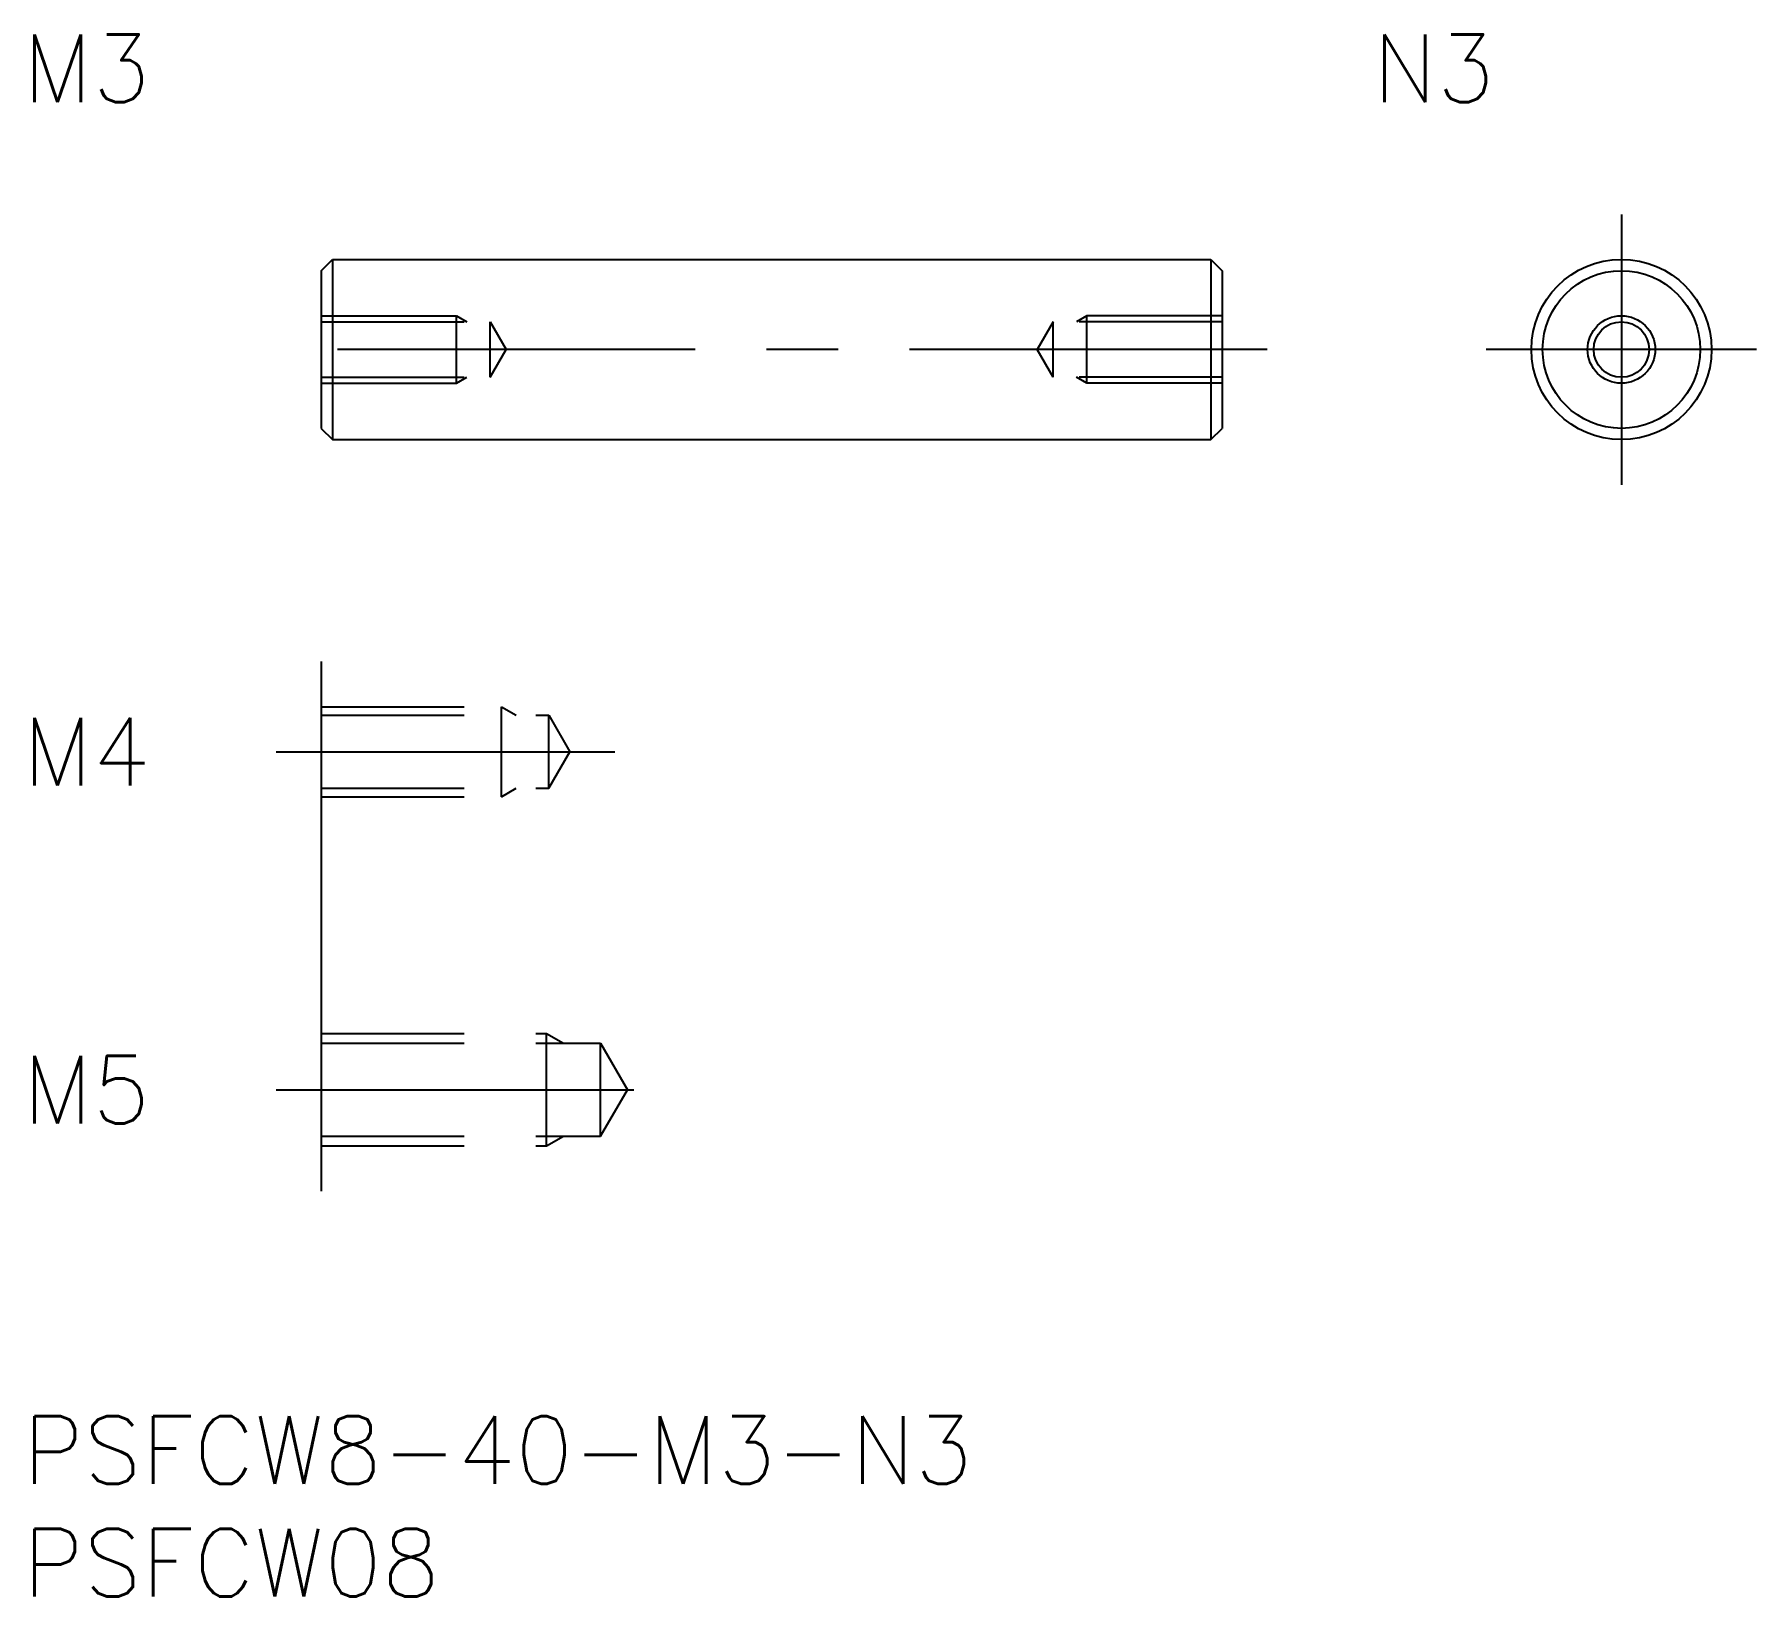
# Model space of a CAD drawing. Extents: x 0.5 to 77, y -8 to 61.3.
import ezdxf

# ---------------------------------------------------------------- set-up
doc = ezdxf.new("R2010")
doc.units = 0
doc.header["$LTSCALE"] = 0.5
doc.linetypes.add('CENTER', pattern=[50.8, 31.75, -6.35, 6.35, -6.35])
doc.linetypes.add('DASHED', pattern=[19.05, 12.7, -6.35])
for name, color, linetype in [('MSM_CENTER', 1, 'CENTER'), ('MSM_CONTINUOUS', 7, 'CONTINUOUS'), ('MSM_DASHED', 4, 'DASHED'), ('MSM_NARROW', 5, 'CONTINUOUS'), ('MSM_PART_NUMBER', 7, 'CONTINUOUS')]:
    doc.layers.add(name, color=color, linetype=linetype)
doc.styles.get("Standard").update_dxf_attribs({"font": 'txt.shx', "height": 2, "bigfont": 'bigfont.shx'})

# ---------------------------------------------------------------- blocks, each defined once
blk = doc.blocks.new('*U17')
at = {"layer": 'MSM_PART_NUMBER'}
blk.add_text('PSFCW8-40-M3-N3', height=3, dxfattribs=at).set_placement((0, -3))
blk = doc.blocks.new('*U18')
at = {"layer": 'MSM_PART_NUMBER'}
blk.add_text('PSFCW08', height=3, dxfattribs=at).set_placement((0, -8))
blk = doc.blocks.new('*U20')
at = {"layer": 'MSM_PART_NUMBER'}
blk.add_text('M4', height=3, dxfattribs=at).set_placement((0, 28))
blk = doc.blocks.new('*U21')
at = {"layer": 'MSM_PART_NUMBER'}
blk.add_text('M5', height=3, dxfattribs=at).set_placement((0, 13))
blk = doc.blocks.new('*U22')
at = {"layer": 'MSM_PART_NUMBER'}
blk.add_text('M3', height=3, dxfattribs=at).set_placement((0, 58.341))
blk = doc.blocks.new('*U23')
at = {"layer": 'MSM_PART_NUMBER'}
blk.add_text('N3', height=3, dxfattribs=at).set_placement((59.948, 58.341))

msp = doc.modelspace()

# ---------------------------------------------------------------- linework, layer by layer
at = {"layer": 'MSM_CENTER'}
for p, q in [((70.977, 53.355), (70.977, 41.355)), ((55.248, 47.355), (11.248, 47.355)), ((76.977, 47.355), (64.977, 47.355)), ((11.248, 29.5), (26.284, 29.5)), ((11.248, 14.5), (28.841, 14.5))]:
    msp.add_line(p, q, dxfattribs=at)
at = {"layer": 'MSM_CONTINUOUS'}
for p, q in [((13.248, 50.855), (13.748, 51.355)), ((13.748, 51.355), (52.748, 51.355)), ((13.748, 51.355), (13.748, 43.355)), ((52.748, 51.355), (53.248, 50.855)), ((52.748, 51.355), (52.748, 43.355)), ((13.248, 50.855), (13.248, 43.855)), ((53.248, 50.855), (53.248, 43.855)), ((13.248, 43.855), (13.748, 43.355)), ((52.748, 43.355), (53.248, 43.855)), ((13.748, 43.355), (52.748, 43.355)), ((13.248, 33.5), (13.248, 10))]:
    msp.add_line(p, q, dxfattribs=at)
for radius in [4, 3.5, 1.23]:
    msp.add_circle((70.977, 47.355), radius, dxfattribs=at)
at = {"layer": 'MSM_DASHED'}
for p, q in [((13.248, 48.855), (19.248, 48.855)), ((13.248, 48.585), (20.748, 48.585)), ((19.248, 48.855), (19.716, 48.585)), ((19.248, 45.855), (19.248, 48.855)), ((20.748, 46.126), (20.748, 48.585)), ((20.748, 48.585), (21.458, 47.355)), ((45.748, 48.585), (45.038, 47.355)), ((45.748, 46.126), (45.748, 48.585)), ((53.248, 48.585), (45.748, 48.585)), ((47.248, 48.855), (46.779, 48.585)), ((47.248, 45.855), (47.248, 48.855)), ((53.248, 48.855), (47.248, 48.855)), ((20.748, 46.126), (21.458, 47.355)), ((45.748, 46.126), (45.038, 47.355)), ((13.248, 46.126), (20.748, 46.126)), ((19.248, 45.855), (19.716, 46.126)), ((53.248, 46.126), (45.748, 46.126)), ((47.248, 45.855), (46.779, 46.126)), ((13.248, 45.855), (19.248, 45.855)), ((53.248, 45.855), (47.248, 45.855)), ((13.248, 31.5), (21.248, 31.5)), ((21.248, 27.5), (21.248, 31.5)), ((21.248, 31.5), (21.904, 31.121)), ((13.248, 31.121), (23.348, 31.121)), ((23.348, 27.879), (23.348, 31.121)), ((23.348, 31.121), (24.284, 29.5)), ((23.348, 27.879), (24.284, 29.5)), ((13.248, 27.879), (23.348, 27.879)), ((21.248, 27.5), (21.904, 27.879)), ((13.248, 27.5), (21.248, 27.5)), ((13.248, 17), (23.248, 17)), ((23.248, 12), (23.248, 17)), ((23.248, 17), (23.998, 16.567)), ((13.248, 16.567), (25.648, 16.567)), ((25.648, 12.433), (25.648, 16.567)), ((25.648, 16.567), (26.841, 14.5)), ((25.648, 12.433), (26.841, 14.5)), ((13.248, 12.433), (25.648, 12.433)), ((23.248, 12), (23.998, 12.433)), ((13.248, 12), (23.248, 12))]:
    msp.add_line(p, q, dxfattribs=at)
at = {"layer": 'MSM_NARROW'}
msp.add_circle((70.977, 47.355), 1.5, dxfattribs=at)

# ---------------------------------------------------------------- block references
at = {"layer": 'MSM_CONTINUOUS'}
for name in ['*U22', '*U23', '*U20', '*U21', '*U17', '*U18']:
    msp.add_blockref(name, (0, 0), dxfattribs=at)

doc.saveas('drawing.dxf')
